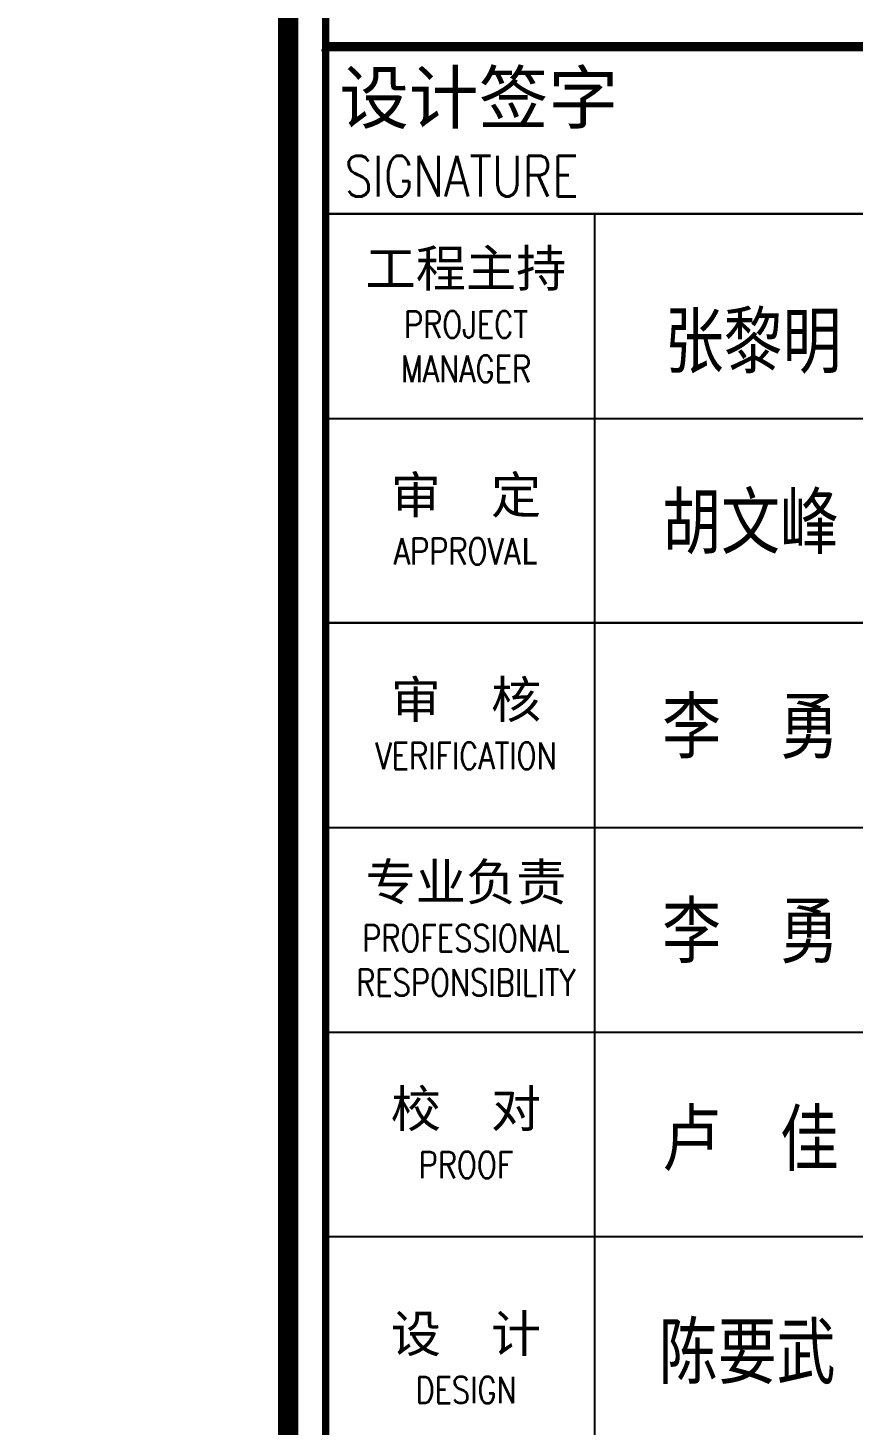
# Model space of a CAD drawing. Extents: x 815029915 to 815825525, y 579155098 to 579748855.
# Drawn here: x 815399794 to 815403829, y 579426422 to 579433252 of the extents above; entities that cross this region are included whole.
import ezdxf

# ---------------------------------------------------------------- set-up
doc = ezdxf.new("R2010")
doc.units = 0
doc.header["$LTSCALE"] = 100
doc.header["$MEASUREMENT"] = 0
for name, color, linetype in [('AXIS', 3, 'Continuous'), ('PUB_TITLE', 4, 'Continuous'), ('TK', 7, 'Continuous')]:
    doc.layers.add(name, color=color, linetype=linetype)
doc.styles.add('_TCH_DIM_T3', font='SIMPLEX', dxfattribs={"width": 0.705882, "bigfont": 'GBCBIG'})
doc.styles.add('CCIAD-图框(标题项)', font='')
doc.styles.add('CCIAD-图框(版权说明)', font='txt.shx', dxfattribs={"width": 0.7, "bigfont": 'gbcbig.shx'})
doc.styles.add('基本字体', font='simplex.shx', dxfattribs={"height": 180, "bigfont": 'hztxt.shx'})
doc.styles.get('CCIAD-图框(标题项)').set_extended_font_data('SimHei')
doc.dimstyles.new('_TCH_ARCH-100', dxfattribs={"dimscale": 100, "dimtxt": 2.975, "dimasz": 1, "dimexe": 2.5, "dimexo": 3, "dimgap": 1, "dimtad": 1, "dimdec": 0, "dimzin": 0, "dimdsep": 46, "dimtxsty": '_TCH_DIM_T3', "dimblk": 'ARCHTICK', "dimcen": 0.09, "dimclrt": 7, "dimazin": 2, "dimtfac": 1, "dimtdec": 0, "dimtix": 1, "dimtmove": 2, "dimatfit": 3, "dimfxl": 0, "dimtolj": 1, "dimtzin": 0, "dimarcsym": 0})

# ---------------------------------------------------------------- blocks, each defined once
blk = doc.blocks.new('CCIAD-TK-A0-图签')
at = {"layer": 'TK', "color": 0}
for p, q in [((1126.117, 129.855), (1177.387, 129.855)), ((1125.917, 129.628), (1177.187, 129.628))]:
    blk.add_line(p, q, dxfattribs=at)
at = {"layer": 'TK'}
for p, q in [((1177.187, 129.628), (1126.117, 129.628)), ((1126.117, 121.628), (1177.187, 121.628)), ((1126.117, 121.628), (1177.187, 121.628)), ((1126.117, 121.628), (1177.187, 121.628)), ((1177.187, 121.628), (1126.117, 121.628)), ((1139.265, 121.628), (1139.265, 51.628)), ((1126.117, 111.628), (1177.187, 111.628)), ((1126.117, 111.628), (1177.187, 111.628)), ((1177.187, 101.628), (1126.117, 101.628)), ((1126.117, 101.628), (1177.187, 101.628)), ((1126.117, 101.628), (1177.187, 101.628)), ((1126.117, 91.628), (1177.187, 91.628)), ((1126.117, 91.628), (1177.187, 91.628)), ((1126.117, 81.628), (1177.187, 81.628)), ((1126.117, 81.628), (1177.187, 81.628)), ((1126.117, 71.628), (1177.187, 71.628)), ((1126.117, 71.628), (1177.187, 71.628))]:
    blk.add_line(p, q, dxfattribs=at)
for points, const_width in [([(1124.286, 10.457), (1124.286, 831)], 1), ([(1126.117, 129.855), (1177.387, 129.855)], 0.347)]:
    blk.add_lwpolyline(points, dxfattribs=dict(at, const_width=const_width))
at = {"layer": 'TK', "const_width": 0.347}
blk.add_lwpolyline([(1126.117, 185.398), (1177.387, 185.398), (1177.387, 13.253), (1126.117, 13.253)], close=True, dxfattribs=at)
at = {"layer": 'TK', "style": 'CCIAD-图框(标题项)'}
blk.add_text('设计签字', height=2.5, dxfattribs=at).set_placement((1126.777, 126.056))
at = {"layer": 'TK', "style": 'CCIAD-图框(版权说明)', "width": 0.8}
blk.add_text('SIGNATURE', height=2, dxfattribs=at).set_placement((1127.042, 122.468))
at = {"layer": 'TK', "char_height": 1.8, "width": 11.6, "attachment_point": 5, "style": '基本字体'}
for s, insert in [('{\\fSimHei|b0|i0|c134|p49;工程主持\\fSimSun|b0|i0|c134|p2;\\W0.8;\\P\\Fsimplex,hztxt|c134;\\H0.7225x;PROJECT MANAGER\\fKaiTi_GB2312|b0|i0|c134|p49; }', (1132.976, 116.628)), ('{\\fSimHei|b0|i0|c134|p49;审  定\\H1.167x;\\W0.8;\\P\\Fsimplex,hztxt|c134;\\H0.6189x;APPROVA\\fKaiTi_GB2312|b0|i0|c134|p49;\\W1;L }', (1132.976, 106.628)), ('{\\fSimHei|b0|i0|c134|p49;审  核\\fKaiTi_GB2312|b0|i0|c134|p49;\\H1.167x;\\W0.8;\\P\\Fsimplex,hztxt|c134;\\H0.619x;VERIFICATION\\H1.3843x; }', (1132.976, 96.628)), ('{\\fSimHei|b0|i0|c134|p49;专业负责\\H1.615x;\\W0.8;\\P\\Fsimplex,hztxt|c134;\\H0.4472x;PROFESSIONAL RESPONSIBILITY}', (1132.976, 86.628)), ('{\\fSimHei|b0|i0|c134|p49;校  对\\H1.167x;\\P\\Fsimplex,hztxt|c134;\\H0.6189x;\\W0.8;PROOF }', (1132.976, 76.628)), ('{\\fSimHei|b0|i0|c134|p49;设  计\\H1.167x;\\P\\Fsimplex,hztxt|c134;\\H0.6189x;\\W0.8;DESIGN }', (1132.976, 65.628))]:
    blk.add_mtext(s, dxfattribs=dict(at, insert=insert))
blk = doc.blocks.new('_ArchTick')
at = {"color": 0, "linetype": 'ByBlock', "const_width": 0.4}
blk.add_lwpolyline([(-0.5, -0.5), (0.5, 0.5)], dxfattribs=at)
blk = doc.blocks.new('*D366')
at = {"layer": 'AXIS', "color": 0, "lineweight": -2, "transparency": 16777216}
for p, q in [((815400194.7, 579447202.4), (815402492.8, 579444904.3)), ((815387396.1, 579430161.2), (815402316, 579445081.1)), ((815385274.8, 579432282.5), (815387572.9, 579429984.4))]:
    blk.add_line(p, q, dxfattribs=at)
at = {"layer": 'Defpoints', "color": 0, "transparency": 16777216}
for p in [(815399982.6, 579447414.6), (815402316, 579445081.1), (815385062.6, 579432494.6)]:
    blk.add_point(p, dxfattribs=at)
at = {"layer": 'AXIS', "color": 0, "lineweight": -2, "transparency": 16777216, "xscale": 100, "yscale": 100, "zscale": 100}
for p, rotation in [((815402316, 579445081.1), 44.99999999977111), ((815387396.1, 579430161.2), 224.9999999997711)]:
    blk.add_blockref('_ArchTick', p, dxfattribs=dict(at, rotation=rotation))
at = {"layer": 'AXIS', "color": 7, "transparency": 16777216, "insert": (815394680.2, 579437797), "char_height": 297.5, "attachment_point": 5, "rotation": 45, "style": '_TCH_DIM_T3'}
blk.add_mtext('\\A1;21100', dxfattribs=at)

msp = doc.modelspace()

# ---------------------------------------------------------------- block references
at = {"layer": 'TK', "xscale": 100, "yscale": 100, "zscale": 100}
msp.add_blockref('CCIAD-TK-A0-图签', (815288638.1, 579420180.9), dxfattribs=at)

# ---------------------------------------------------------------- texts
at = {"layer": 'PUB_TITLE', "style": 'CCIAD-图框(标题项)', "width": 0.8}
for s, p in [('张黎明', (815402907.8, 579431592.9)), ('胡文峰', (815402895.3, 579430708.8)), ('李  勇', (815402895.3, 579429708.8)), ('李  勇', (815402895.3, 579428708.8)), ('卢  佳', (815402895.3, 579427693.6)), ('陈要武', (815402878.8, 579426651.4))]:
    msp.add_text(s, height=264, dxfattribs=at).set_placement(p)

# ---------------------------------------------------------------- dimensions: what is measured, and where the dimension line sits
at = {"layer": 'AXIS'}
dim = msp.add_aligned_dim(p1=(815385062.6, 579432494.6), p2=(815399982.6, 579447414.6), distance=-3300, dimstyle='_TCH_ARCH-100', dxfattribs=at)
dim.commit()
dim.dimension.update_dxf_attribs({"geometry": '*D366', "text_midpoint": (815394680.2, 579437797)})

doc.saveas('drawing.dxf')
